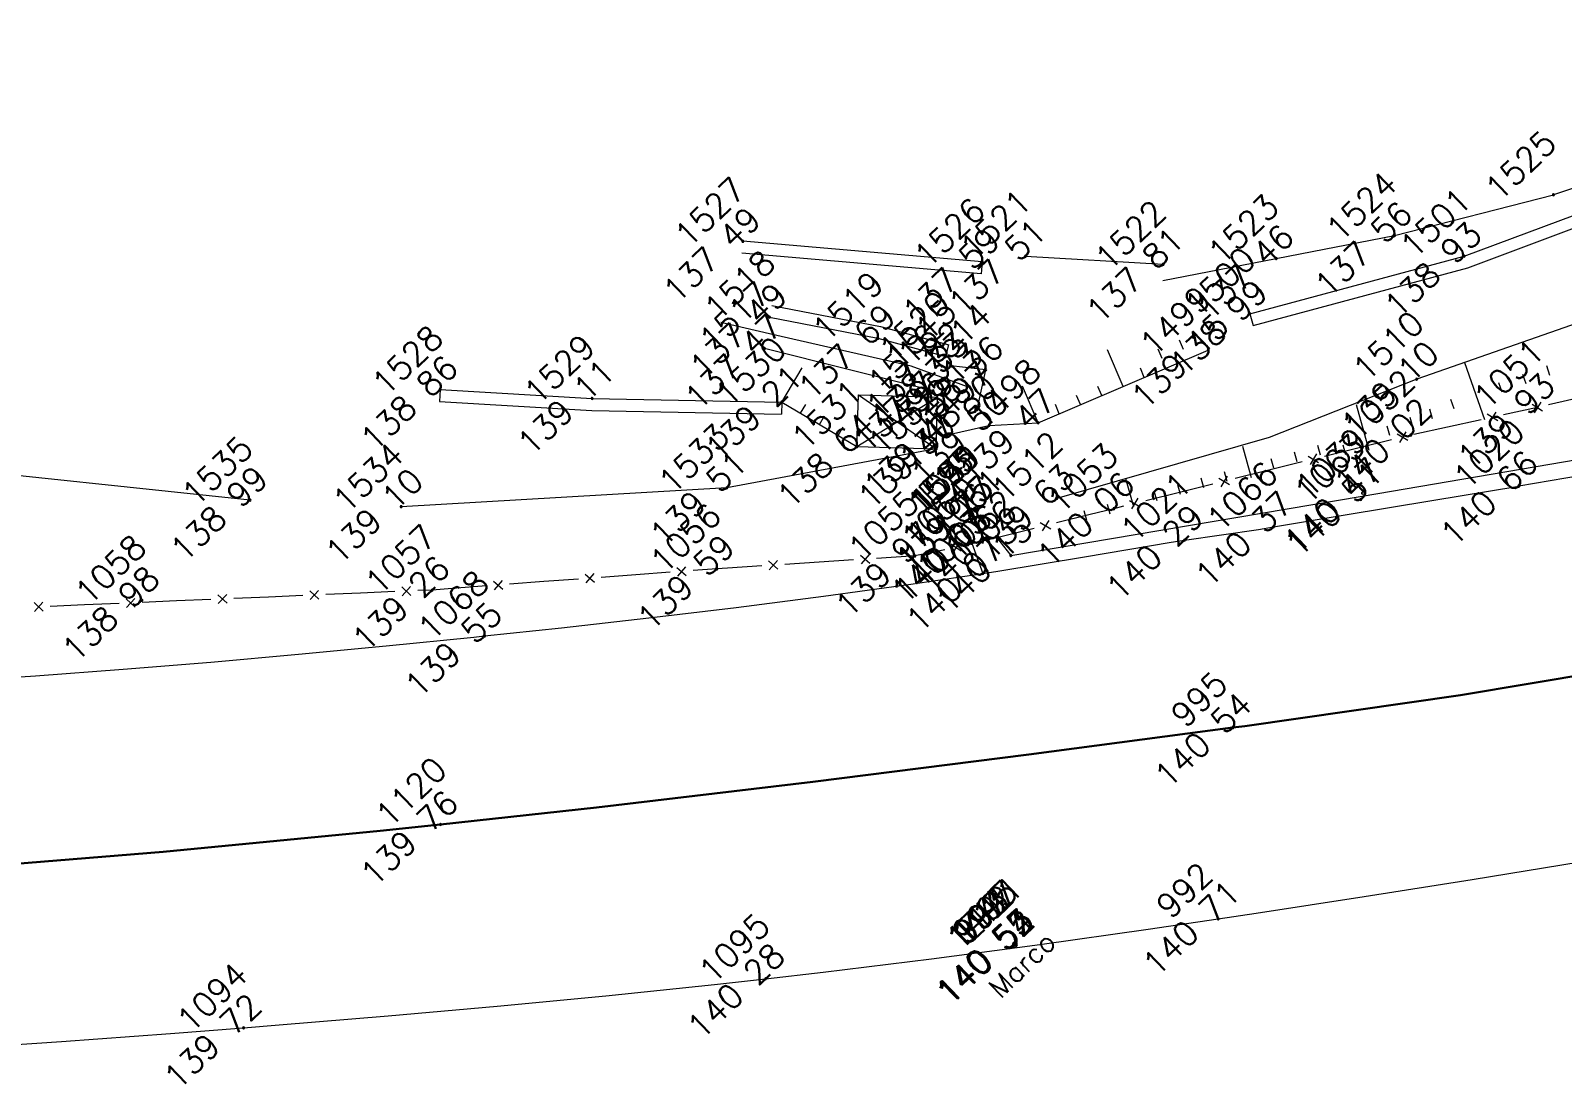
# Model space of a CAD drawing. Header units: millimetres. Extents: x -16 to 1007, y 828 to 1356.
# Drawn here: x 478.93 to 517.29, y 1052.31 to 1078.69 of the extents above; entities that cross this region are included whole.
import ezdxf
from ezdxf.enums import TextEntityAlignment as Align

# ---------------------------------------------------------------- set-up
doc = ezdxf.new("R2010")
doc.units = ezdxf.units.MM
doc.header["$LTSCALE"] = 4
for name, pattern in [('CONTINUOUS1', [0, 0, 0]), ('DASHED', [0.75, 0.5, -0.25]), ('DGN2', [8.182077, 4.091038, -4.091038]), ('DGN4', [16.364154, 8.182077, -4.091038, 0, -4.091038])]:
    doc.linetypes.add(name, pattern=pattern)
doc.layers.get('0').update_dxf_attribs({"linetype": 'CONTINUOUS1', "lineweight": 0})
for name, color, linetype, lineweight, true_color in [('1', 1, 'DASHED', 0, 0xff0000), ('19', 4, 'CONTINUOUS1', 0, 0x00ffff), ('51', 1, 'CONTINUOUS1', 0, 0xff0000), ('52', 2, 'CONTINUOUS1', 0, 0xffff00), ('53', 3, 'CONTINUOUS1', 0, 0x00ff00), ('54', 4, 'CONTINUOUS1', 0, 0x00ffff), ('55', 5, 'CONTINUOUS1', 0, 0x0000ff)]:
    doc.layers.add(name, color=color, linetype=linetype, lineweight=lineweight, true_color=true_color)
for name, color, linetype, lineweight in [('10', 7, 'CONTINUOUS1', 0), ('13', 7, 'CONTINUOUS1', 0), ('17', 7, 'CONTINUOUS1', 0), ('2', 7, 'CONTINUOUS1', 0), ('4', 7, 'CONTINUOUS1', 0)]:
    doc.layers.add(name, color=color, linetype=linetype, lineweight=lineweight)
doc.styles.get("Standard").update_dxf_attribs({"font": 'txt_____.ttf'})

msp = doc.modelspace()

# ---------------------------------------------------------------- linework, layer by layer
at = {"linetype": 'Continuous', "lineweight": 0}
for points in [[(509.464, 1071.592), (514.829, 1073.034), (521.602, 1075.563), (525.022, 1077.148)], [(502.761, 1072.892), (496.765, 1073.41)], [(497.431, 1071.509), (500.146, 1070.979), (501.844, 1070.524)], [(489.184, 1069.695), (492.992, 1069.473), (497.741, 1069.382)]]:
    msp.add_lwpolyline(points, dxfattribs=at)
at = {"layer": '1', "linetype": 'DGN2', "lineweight": 0}
for points in [[(509.542, 1071.302), (514.92, 1072.748), (521.717, 1075.286), (525.149, 1076.876)], [(502.735, 1072.593), (496.739, 1073.111)], [(497.489, 1071.804), (500.214, 1071.272), (501.922, 1070.814)], [(489.167, 1069.396), (492.98, 1069.174), (497.735, 1069.082)]]:
    msp.add_lwpolyline(points, dxfattribs=at)
at = {"layer": '1', "linetype": 'Continuous', "lineweight": 0}
for points in [[(502.761, 1072.892), (502.735, 1072.593)], [(509.464, 1071.592), (509.542, 1071.302)], [(501.844, 1070.524), (501.922, 1070.814)], [(489.184, 1069.695), (489.167, 1069.396)], [(497.741, 1069.382), (497.735, 1069.082)]]:
    msp.add_lwpolyline(points, dxfattribs=at)
at = {"layer": '10', "linetype": 'Continuous', "lineweight": 0}
for p, q in [((516.532, 1069.329), (516.795, 1069.164)), ((516.746, 1069.379), (516.581, 1069.115)), ((515.407, 1069.085), (515.669, 1068.917)), ((515.622, 1069.132), (515.454, 1068.87)), ((513.155, 1068.585), (513.421, 1068.424)), ((513.368, 1068.638), (513.208, 1068.371)), ((511.132, 1068.082), (510.972, 1067.816)), ((510.919, 1068.029), (511.185, 1067.869)), ((508.683, 1067.474), (508.949, 1067.313)), ((508.896, 1067.527), (508.736, 1067.26)), ((506.447, 1066.918), (506.713, 1066.758)), ((506.66, 1066.971), (506.5, 1066.705)), ((504.21, 1066.364), (504.477, 1066.204)), ((504.424, 1066.417), (504.263, 1066.151)), ((501.975, 1065.826), (502.235, 1065.655)), ((502.19, 1065.871), (502.02, 1065.61)), ((497.41, 1065.399), (497.643, 1065.193)), ((497.629, 1065.413), (497.424, 1065.179)), ((499.709, 1065.547), (499.942, 1065.342)), ((499.928, 1065.561), (499.723, 1065.328)), ((492.812, 1065.068), (493.048, 1064.865)), ((493.032, 1065.084), (492.829, 1064.849)), ((495.11, 1065.24), (495.346, 1065.037)), ((495.329, 1065.256), (495.126, 1065.021)), ((485.917, 1064.65), (486.146, 1064.44)), ((486.137, 1064.66), (485.927, 1064.43)), ((488.219, 1064.748), (488.448, 1064.538)), ((488.439, 1064.758), (488.229, 1064.529)), ((490.515, 1064.896), (490.75, 1064.693)), ((490.734, 1064.912), (490.531, 1064.677)), ((479.012, 1064.355), (479.241, 1064.145)), ((479.231, 1064.365), (479.021, 1064.136)), ((481.314, 1064.454), (481.543, 1064.243)), ((481.533, 1064.463), (481.323, 1064.234)), ((483.615, 1064.552), (483.845, 1064.342)), ((483.835, 1064.561), (483.625, 1064.332))]:
    msp.add_line(p, q, dxfattribs=at)
at = {"layer": '10', "color": 4, "linetype": 'Continuous', "lineweight": 0, "true_color": 0x00ffff}
msp.add_line((502.496, 1065.844), (502.776, 1065.086), dxfattribs=at)
at = {"layer": '10', "linetype": 'Continuous', "lineweight": 0}
for points in [[(503.844, 1073.034), (507.291, 1072.833)], [(484.422, 1066.924), (467.669, 1068.69), (460.847, 1069.756), (453.199, 1071.759)], [(502.634, 1069.195), (502.847, 1070.19), (501.974, 1070.285)], [(516.663, 1069.247), (515.819, 1069.063)], [(517.786, 1069.504), (516.944, 1069.311)], [(501.781, 1068.536), (502.928, 1068.794), (504.158, 1068.862)], [(515.256, 1068.94), (514.412, 1068.756)], [(514.412, 1068.756), (513.568, 1068.572)], [(501.604, 1068.207), (496.36, 1067.232), (488.203, 1066.76)], [(512.17, 1068.227), (511.331, 1068.018)], [(513.008, 1068.435), (512.17, 1068.227)], [(510.772, 1067.88), (509.934, 1067.671)], [(508.536, 1067.324), (507.698, 1067.116)], [(509.934, 1067.671), (509.095, 1067.463)], [(507.698, 1067.116), (506.859, 1066.908)], [(505.462, 1066.561), (504.623, 1066.353)], [(506.3, 1066.769), (506.059, 1066.709), (505.462, 1066.561)], [(504.064, 1066.215), (503.225, 1066.007)], [(503.225, 1066.007), (502.4, 1065.802), (502.387, 1065.799)], [(499.538, 1065.426), (498.676, 1065.37)], [(500.975, 1065.519), (500.113, 1065.463)], [(501.823, 1065.682), (501.073, 1065.525), (500.975, 1065.519)], [(494.079, 1065.053), (493.217, 1064.988)], [(494.941, 1065.117), (494.079, 1065.053)], [(496.377, 1065.222), (496.116, 1065.205), (495.515, 1065.16)], [(497.239, 1065.277), (496.377, 1065.222)], [(498.676, 1065.37), (497.814, 1065.315)], [(488.046, 1064.631), (487.183, 1064.594)], [(489.484, 1064.709), (488.979, 1064.671), (488.622, 1064.656)], [(490.345, 1064.773), (489.484, 1064.709)], [(491.781, 1064.881), (490.92, 1064.816)], [(492.643, 1064.945), (491.781, 1064.881)], [(480.277, 1064.299), (479.414, 1064.262)], [(481.14, 1064.336), (480.277, 1064.299)], [(482.579, 1064.398), (481.716, 1064.361)], [(483.442, 1064.434), (482.579, 1064.398)], [(484.881, 1064.496), (484.018, 1064.459)], [(485.744, 1064.533), (484.881, 1064.496)], [(487.183, 1064.594), (486.32, 1064.557)]]:
    msp.add_lwpolyline(points, dxfattribs=at)
at = {"layer": '10', "color": 4, "linetype": 'Continuous', "lineweight": 0, "true_color": 0x00ffff}
msp.add_lwpolyline([(502.49, 1065.846), (503.11, 1066.003), (503.474, 1065.534), (512.275, 1067.025), (520.207, 1068.374)], dxfattribs=at)
at = {"layer": '10', "linetype": 'Continuous', "lineweight": 13}
for points in [[(518.158, 1067.61), (516.198, 1067.278), (516.198, 1067.278), (516.198, 1067.278)], [(476.99, 1062.385), (479.048, 1062.522), (481.246, 1062.686), (483.442, 1062.865), (485.638, 1063.06), (487.832, 1063.27), (490.026, 1063.492), (490.296, 1063.52), (492.218, 1063.726), (494.409, 1063.972), (496.597, 1064.234), (498.783, 1064.515), (500.967, 1064.817), (502.776, 1065.086), (503.147, 1065.144), (505.321, 1065.507), (507.495, 1065.87), (507.822, 1065.921), (509.676, 1066.191), (510.055, 1066.252), (511.85, 1066.552), (514.024, 1066.915), (516.198, 1067.278), (516.198, 1067.278), (516.198, 1067.278)], [(476.965, 1053.173), (479.695, 1053.361), (482.425, 1053.562), (484.26, 1053.702), (485.154, 1053.773), (487.882, 1053.999), (490.608, 1054.243), (493.332, 1054.506), (496.055, 1054.789), (497.334, 1054.929), (498.776, 1055.095), (501.492, 1055.43), (504.205, 1055.792), (506.915, 1056.176), (508.668, 1056.434), (509.623, 1056.577), (512.329, 1056.99), (515.032, 1057.417), (517.733, 1057.859)]]:
    msp.add_lwpolyline(points, dxfattribs=at)
at = {"layer": '10', "linetype": 'DGN4', "lineweight": 30}
msp.add_lwpolyline([(476.807, 1057.665), (482.244, 1058.109), (487.676, 1058.636), (489.188, 1058.794), (493.102, 1059.223), (498.518, 1059.864), (503.928, 1060.547), (509.036, 1061.223), (509.337, 1061.264), (514.736, 1062.038), (520.116, 1062.942)], dxfattribs=at)
at = {"layer": '13', "linetype": 'Continuous', "lineweight": 0}
for points in [[(513.066, 1073.536, 1), (513.102, 1073.571, 1), (513.066, 1073.536, 1)], [(496.747, 1073.392, 1), (496.783, 1073.427, 1), (496.747, 1073.392, 1)], [(503.826, 1073.017, 1), (503.862, 1073.052, 1), (503.826, 1073.017, 1)], [(514.811, 1073.017, 1), (514.847, 1073.052, 1), (514.811, 1073.017, 1)], [(502.743, 1072.875, 1), (502.779, 1072.909, 1), (502.743, 1072.875, 1)], [(507.273, 1072.815, 1), (507.309, 1072.85, 1), (507.273, 1072.815, 1)], [(510.102, 1072.962, 1), (510.138, 1072.997, 1), (510.102, 1072.962, 1)], [(497.413, 1071.492, 1), (497.449, 1071.527, 1), (497.413, 1071.492, 1)], [(509.446, 1071.575, 1), (509.482, 1071.609, 1), (509.446, 1071.575, 1)], [(497.287, 1070.709, 1), (497.323, 1070.744, 1), (497.287, 1070.709, 1)], [(500.128, 1070.962, 1), (500.164, 1070.997, 1), (500.128, 1070.962, 1)], [(501.826, 1070.507, 1), (501.862, 1070.542, 1), (501.826, 1070.507, 1)], [(508.398, 1070.664, 1), (508.434, 1070.699, 1), (508.398, 1070.664, 1)], [(501.956, 1070.267, 1), (501.992, 1070.302, 1), (501.956, 1070.267, 1)], [(502.829, 1070.173, 1), (502.865, 1070.207, 1), (502.829, 1070.173, 1)], [(489.166, 1069.678, 1), (489.202, 1069.713, 1), (489.166, 1069.678, 1)], [(501.513, 1069.646, 1), (501.549, 1069.681, 1), (501.513, 1069.646, 1)], [(513.623, 1069.935, 1), (513.659, 1069.97, 1), (513.623, 1069.935, 1)], [(492.974, 1069.456, 1), (493.01, 1069.491, 1), (492.974, 1069.456, 1)], [(497.723, 1069.365, 1), (497.759, 1069.399, 1), (497.723, 1069.365, 1)], [(502.616, 1069.178, 1), (502.652, 1069.213, 1), (502.616, 1069.178, 1)], [(516.645, 1069.229, 1), (516.681, 1069.264, 1), (516.645, 1069.229, 1)], [(504.14, 1068.845, 1), (504.176, 1068.88, 1), (504.14, 1068.845, 1)], [(501.763, 1068.519, 1), (501.799, 1068.554, 1), (501.763, 1068.519, 1)], [(502.91, 1068.776, 1), (502.946, 1068.811, 1), (502.91, 1068.776, 1)], [(513.474, 1068.538, 1), (513.51, 1068.572, 1), (513.474, 1068.538, 1)], [(499.6, 1068.247, 1), (499.636, 1068.281, 1), (499.6, 1068.247, 1)], [(501.586, 1068.189, 1), (501.622, 1068.224, 1), (501.586, 1068.189, 1)], [(516.18, 1067.26, 1), (516.216, 1067.295, 1), (516.18, 1067.26, 1)], [(484.404, 1066.907, 1), (484.44, 1066.942, 1), (484.404, 1066.907, 1)], [(496.342, 1067.215, 1), (496.378, 1067.25, 1), (496.342, 1067.215, 1)], [(504.612, 1066.95, 1), (504.648, 1066.985, 1), (504.612, 1066.95, 1)], [(512.226, 1066.925, 1), (512.262, 1066.96, 1), (512.226, 1066.925, 1)], [(512.263, 1067.082, 1), (512.298, 1067.116, 1), (512.263, 1067.082, 1)], [(488.185, 1066.743, 1), (488.221, 1066.777, 1), (488.185, 1066.743, 1)], [(502.567, 1066.665, 1), (502.603, 1066.7, 1), (502.567, 1066.665, 1)], [(502.584, 1066.673, 1), (502.62, 1066.708, 1), (502.584, 1066.673, 1)], [(502.585, 1066.673, 1), (502.621, 1066.707, 1), (502.585, 1066.673, 1)], [(506.041, 1066.692, 1), (506.077, 1066.726, 1), (506.041, 1066.692, 1)], [(510.037, 1066.235, 1), (510.073, 1066.269, 1), (510.037, 1066.235, 1)], [(502.382, 1065.785, 1), (502.418, 1065.82, 1), (502.382, 1065.785, 1)], [(502.472, 1065.828, 1), (502.508, 1065.863, 1), (502.472, 1065.828, 1)], [(503.092, 1065.986, 1), (503.128, 1066.021, 1), (503.092, 1065.986, 1)], [(507.804, 1065.903, 1), (507.84, 1065.938, 1), (507.804, 1065.903, 1)], [(501.055, 1065.508, 1), (501.091, 1065.542, 1), (501.055, 1065.508, 1)], [(503.456, 1065.517, 1), (503.492, 1065.552, 1), (503.456, 1065.517, 1)], [(496.098, 1065.188, 1), (496.134, 1065.222, 1), (496.098, 1065.188, 1)], [(502.758, 1065.068, 1), (502.794, 1065.103, 1), (502.758, 1065.068, 1)], [(488.961, 1064.653, 1), (488.997, 1064.688, 1), (488.961, 1064.653, 1)], [(481.692, 1064.4, 1), (481.728, 1064.434, 1), (481.692, 1064.4, 1)], [(490.278, 1063.503, 1), (490.314, 1063.537, 1), (490.278, 1063.503, 1)], [(509.018, 1061.206, 1), (509.054, 1061.241, 1), (509.018, 1061.206, 1)], [(489.17, 1058.777, 1), (489.206, 1058.812, 1), (489.17, 1058.777, 1)], [(508.65, 1056.417, 1), (508.686, 1056.451, 1), (508.65, 1056.417, 1)], [(503.528, 1055.774, 1), (503.564, 1055.808, 1), (503.528, 1055.774, 1)], [(503.543, 1055.774, 1), (503.579, 1055.808, 1), (503.543, 1055.774, 1)], [(503.558, 1055.786, 1), (503.594, 1055.821, 1), (503.558, 1055.786, 1)], [(503.56, 1055.768, 1), (503.595, 1055.803, 1), (503.56, 1055.768, 1)], [(503.566, 1055.768, 1), (503.602, 1055.802, 1), (503.566, 1055.768, 1)], [(497.316, 1054.912, 1), (497.352, 1054.946, 1), (497.316, 1054.912, 1)], [(484.242, 1053.685, 1), (484.278, 1053.72, 1), (484.242, 1053.685, 1)]]:
    msp.add_lwpolyline(points, format="xyb", dxfattribs=at)
at = {"layer": '17', "linetype": 'Continuous', "lineweight": 0}
msp.add_lwpolyline([(503.534, 1055.765, 1), (503.588, 1055.817, 1), (503.534, 1055.765, 1)], format="xyb", dxfattribs=at)
at = {"layer": '19', "linetype": 'Continuous', "lineweight": 0}
for p, q in [((521.692, 1076.113), (517.065, 1074.577)), ((513.084, 1073.554), (517.065, 1074.577)), ((510.12, 1072.979), (513.084, 1073.554)), ((507.283, 1072.429), (510.12, 1072.979))]:
    msp.add_line(p, q, dxfattribs=at)
at = {"layer": '2', "color": 4, "linetype": 'Continuous', "lineweight": 0, "true_color": 0x00ffff}
for p, q in [((497.431, 1071.093), (496.214, 1071.371)), ((500.98, 1070.282), (497.431, 1071.093)), ((502.48, 1069.727), (500.98, 1070.282))]:
    msp.add_line(p, q, dxfattribs=at)
at = {"layer": '2', "linetype": 'Continuous', "lineweight": 0}
for p, q in [((499.618, 1068.264), (501.642, 1069.506)), ((499.656, 1069.563), (501.604, 1068.207))]:
    msp.add_line(p, q, dxfattribs=at)
for points in [[(499.618, 1068.264), (499.656, 1069.563)], [(499.656, 1069.563), (501.642, 1069.506)], [(501.604, 1068.207), (501.642, 1069.506)], [(499.618, 1068.264), (501.604, 1068.207)]]:
    msp.add_lwpolyline(points, dxfattribs=at)
at = {"layer": '4', "linetype": 'Continuous', "lineweight": 0}
for points in [[(530.706, 1078.689), (528.911, 1076.936), (525.581, 1074.724), (520.842, 1072.47), (513.641, 1069.953), (509.947, 1068.492), (504.63, 1066.968)], [(507.797, 1070.701), (507.698, 1070.931)], [(501.531, 1069.664), (497.305, 1070.727)], [(504.158, 1068.862), (508.416, 1070.681)], [(506.287, 1069.772), (505.894, 1070.692)], [(507.264, 1070.474), (507.166, 1070.703)], [(514.841, 1070.372), (515.341, 1068.942)], [(497.741, 1069.382), (498.253, 1070.241)], [(506.819, 1069.999), (506.721, 1070.229)], [(516.289, 1070.084), (516.371, 1069.848)], [(516.889, 1070.294), (516.971, 1070.058)], [(501.531, 1069.664), (501.642, 1069.506)], [(504.158, 1068.862), (503.765, 1069.782)], [(505.755, 1069.545), (505.657, 1069.774)], [(515.689, 1069.874), (515.771, 1069.638)], [(497.741, 1069.382), (499.618, 1068.264)], [(498.21, 1069.103), (498.338, 1069.317)], [(504.69, 1069.09), (504.592, 1069.32)], [(505.223, 1069.317), (505.124, 1069.547)], [(512.121, 1069.32), (512.442, 1068.174)], [(514.489, 1069.454), (514.571, 1069.218)], [(498.68, 1068.823), (498.807, 1069.038)], [(513.468, 1069.006), (513.536, 1068.765)], [(513.965, 1069.212), (514.032, 1068.972)], [(499.149, 1068.543), (499.277, 1068.758)], [(512.896, 1068.789), (512.963, 1068.548)], [(509.276, 1068.28), (509.497, 1067.489)], [(510.649, 1067.885), (510.581, 1068.125)], [(511.234, 1068.048), (511.167, 1068.289)], [(511.792, 1068.307), (511.859, 1068.066)], [(510.063, 1067.721), (509.996, 1067.962)], [(506.349, 1067.462), (506.545, 1066.763)], [(507.722, 1067.067), (507.655, 1067.307)], [(508.307, 1067.23), (508.24, 1067.471)], [(508.893, 1067.394), (508.825, 1067.635)], [(507.137, 1066.903), (507.069, 1067.144)], [(505.381, 1066.412), (505.313, 1066.653)], [(505.966, 1066.576), (505.899, 1066.816)]]:
    msp.add_lwpolyline(points, dxfattribs=at)
at = {"layer": '51', "linetype": 'Continuous', "lineweight": 0}
for points in [[(509.446, 1071.575, 1), (509.482, 1071.609, 1), (509.446, 1071.575, 1)], [(508.398, 1070.664, 1), (508.434, 1070.699, 1), (508.398, 1070.664, 1)], [(504.14, 1068.845, 1), (504.176, 1068.88, 1), (504.14, 1068.845, 1)], [(501.763, 1068.519, 1), (501.799, 1068.554, 1), (501.763, 1068.519, 1)], [(502.91, 1068.776, 1), (502.946, 1068.811, 1), (502.91, 1068.776, 1)], [(503.543, 1055.774, 1), (503.579, 1055.808, 1), (503.543, 1055.774, 1)], [(503.558, 1055.786, 1), (503.594, 1055.821, 1), (503.558, 1055.786, 1)]]:
    msp.add_lwpolyline(points, format="xyb", dxfattribs=at)
at = {"layer": '52', "linetype": 'Continuous', "lineweight": 0}
for points in [[(517.047, 1074.56, 1), (517.083, 1074.594, 1), (517.047, 1074.56, 1)], [(513.066, 1073.536, 1), (513.102, 1073.571, 1), (513.066, 1073.536, 1)], [(496.747, 1073.392, 1), (496.783, 1073.427, 1), (496.747, 1073.392, 1)], [(503.826, 1073.017, 1), (503.862, 1073.052, 1), (503.826, 1073.017, 1)], [(514.811, 1073.017, 1), (514.847, 1073.052, 1), (514.811, 1073.017, 1)], [(502.743, 1072.875, 1), (502.779, 1072.909, 1), (502.743, 1072.875, 1)], [(507.273, 1072.815, 1), (507.309, 1072.85, 1), (507.273, 1072.815, 1)], [(510.102, 1072.962, 1), (510.138, 1072.997, 1), (510.102, 1072.962, 1)], [(497.413, 1071.492, 1), (497.449, 1071.527, 1), (497.413, 1071.492, 1)], [(497.287, 1070.709, 1), (497.323, 1070.744, 1), (497.287, 1070.709, 1)], [(500.128, 1070.962, 1), (500.164, 1070.997, 1), (500.128, 1070.962, 1)], [(501.826, 1070.507, 1), (501.862, 1070.542, 1), (501.826, 1070.507, 1)], [(501.956, 1070.267, 1), (501.992, 1070.302, 1), (501.956, 1070.267, 1)], [(502.829, 1070.173, 1), (502.865, 1070.207, 1), (502.829, 1070.173, 1)], [(489.166, 1069.678, 1), (489.202, 1069.713, 1), (489.166, 1069.678, 1)], [(501.513, 1069.646, 1), (501.549, 1069.681, 1), (501.513, 1069.646, 1)], [(513.623, 1069.935, 1), (513.659, 1069.97, 1), (513.623, 1069.935, 1)], [(492.974, 1069.456, 1), (493.01, 1069.491, 1), (492.974, 1069.456, 1)], [(497.723, 1069.365, 1), (497.759, 1069.399, 1), (497.723, 1069.365, 1)], [(502.616, 1069.178, 1), (502.652, 1069.213, 1), (502.616, 1069.178, 1)], [(499.6, 1068.247, 1), (499.636, 1068.281, 1), (499.6, 1068.247, 1)], [(501.586, 1068.189, 1), (501.622, 1068.224, 1), (501.586, 1068.189, 1)], [(484.404, 1066.907, 1), (484.44, 1066.942, 1), (484.404, 1066.907, 1)], [(496.342, 1067.215, 1), (496.378, 1067.25, 1), (496.342, 1067.215, 1)], [(504.612, 1066.95, 1), (504.648, 1066.985, 1), (504.612, 1066.95, 1)], [(488.185, 1066.743, 1), (488.221, 1066.777, 1), (488.185, 1066.743, 1)], [(502.567, 1066.665, 1), (502.603, 1066.7, 1), (502.567, 1066.665, 1)], [(502.584, 1066.673, 1), (502.62, 1066.708, 1), (502.584, 1066.673, 1)]]:
    msp.add_lwpolyline(points, format="xyb", dxfattribs=at)
at = {"layer": '53', "linetype": 'Continuous', "lineweight": 0}
for points in [[(502.558, 1066.647, 1), (502.648, 1066.734, 1), (502.558, 1066.647, 1)], [(509.018, 1061.206, 1), (509.054, 1061.241, 1), (509.018, 1061.206, 1)], [(508.65, 1056.417, 1), (508.686, 1056.451, 1), (508.65, 1056.417, 1)], [(503.533, 1055.742, 1), (503.622, 1055.829, 1), (503.533, 1055.742, 1)], [(503.528, 1055.774, 1), (503.564, 1055.808, 1), (503.528, 1055.774, 1)], [(503.56, 1055.768, 1), (503.595, 1055.803, 1), (503.56, 1055.768, 1)]]:
    msp.add_lwpolyline(points, format="xyb", dxfattribs=at)
at = {"layer": '54', "linetype": 'Continuous', "lineweight": 0}
for points in [[(516.645, 1069.229, 1), (516.681, 1069.264, 1), (516.645, 1069.229, 1)], [(513.474, 1068.538, 1), (513.51, 1068.572, 1), (513.474, 1068.538, 1)], [(516.18, 1067.26, 1), (516.216, 1067.295, 1), (516.18, 1067.26, 1)], [(512.226, 1066.925, 1), (512.262, 1066.96, 1), (512.226, 1066.925, 1)], [(512.263, 1067.082, 1), (512.298, 1067.116, 1), (512.263, 1067.082, 1)], [(502.585, 1066.673, 1), (502.621, 1066.707, 1), (502.585, 1066.673, 1)], [(506.041, 1066.692, 1), (506.077, 1066.726, 1), (506.041, 1066.692, 1)], [(510.037, 1066.235, 1), (510.073, 1066.269, 1), (510.037, 1066.235, 1)], [(502.382, 1065.785, 1), (502.418, 1065.82, 1), (502.382, 1065.785, 1)], [(502.472, 1065.828, 1), (502.508, 1065.863, 1), (502.472, 1065.828, 1)], [(503.092, 1065.986, 1), (503.128, 1066.021, 1), (503.092, 1065.986, 1)], [(507.804, 1065.903, 1), (507.84, 1065.938, 1), (507.804, 1065.903, 1)], [(501.055, 1065.508, 1), (501.091, 1065.542, 1), (501.055, 1065.508, 1)], [(503.456, 1065.517, 1), (503.492, 1065.552, 1), (503.456, 1065.517, 1)], [(496.098, 1065.188, 1), (496.134, 1065.222, 1), (496.098, 1065.188, 1)], [(502.758, 1065.068, 1), (502.794, 1065.103, 1), (502.758, 1065.068, 1)], [(488.961, 1064.653, 1), (488.997, 1064.688, 1), (488.961, 1064.653, 1)], [(481.692, 1064.4, 1), (481.728, 1064.434, 1), (481.692, 1064.4, 1)], [(490.278, 1063.503, 1), (490.314, 1063.537, 1), (490.278, 1063.503, 1)], [(497.316, 1054.912, 1), (497.352, 1054.946, 1), (497.316, 1054.912, 1)], [(484.242, 1053.685, 1), (484.278, 1053.72, 1), (484.242, 1053.685, 1)]]:
    msp.add_lwpolyline(points, format="xyb", dxfattribs=at)
at = {"layer": '55', "linetype": 'Continuous', "lineweight": 0}
for points in [[(489.17, 1058.777, 1), (489.206, 1058.812, 1), (489.17, 1058.777, 1)], [(503.566, 1055.768, 1), (503.602, 1055.802, 1), (503.566, 1055.768, 1)]]:
    msp.add_lwpolyline(points, format="xyb", dxfattribs=at)

# ---------------------------------------------------------------- texts
at = {"layer": '13', "linetype": 'Continuous', "lineweight": 0}
for s, p in [('137 56 ', (512.659, 1073.143)), ('137 49 ', (496.34, 1072.999)), ('137 51 ', (503.49, 1072.693)), ('138 93 ', (514.403, 1072.624)), ('137 59 ', (502.336, 1072.481)), ('137 81 ', (506.938, 1072.491)), ('137 46 ', (509.695, 1072.569)), ('138 99 ', (509.038, 1071.181)), ('137 49 ', (497.006, 1071.099)), ('137 47 ', (496.879, 1070.316)), ('137 69 ', (499.721, 1070.569)), ('139 15 ', (508.063, 1070.34)), ('137 82 ', (501.419, 1070.114)), ('138 33 ', (501.549, 1069.874)), ('138 36 ', (502.421, 1069.779)), ('139 10 ', (513.324, 1069.646)), ('138 86 ', (488.759, 1069.285)), ('137 73 ', (501.105, 1069.253)), ('139 11 ', (492.688, 1069.18)), ('139 21 ', (497.388, 1069.041)), ('137 80 ', (502.245, 1068.819)), ('139 93 ', (516.238, 1068.836)), ('139 50 ', (502.539, 1068.418)), ('139 47 ', (503.733, 1068.452)), ('139 48 ', (501.356, 1068.126)), ('140 02 ', (513.139, 1068.214)), ('138 64 ', (499.193, 1067.853)), ('139 40 ', (501.215, 1067.831)), ('140 66 ', (515.809, 1066.902)), ('138 99 ', (483.997, 1066.514)), ('139 51 ', (496.007, 1066.891)), ('139 63 ', (504.205, 1066.557)), ('140 47 ', (511.891, 1066.723)), ('140 51 ', (511.926, 1066.636)), ('139 10 ', (487.886, 1066.454)), ('139 75 ', (502.16, 1066.272)), ('139 75 ', (502.177, 1066.279)), ('139 77 ', (502.178, 1066.279)), ('140 06 ', (505.706, 1066.368)), ('140 37 ', (509.666, 1065.876)), ('140 03 ', (502.047, 1065.461)), ('140 06 ', (502.136, 1065.504)), ('140 06 ', (502.756, 1065.662)), ('140 29 ', (507.433, 1065.545)), ('139 97 ', (500.648, 1065.114)), ('140 15 ', (503.157, 1065.228)), ('139 59 ', (495.691, 1064.794)), ('140 07 ', (502.422, 1064.744)), ('139 26 ', (488.554, 1064.26)), ('138 98 ', (481.285, 1064.006)), ('139 55 ', (489.87, 1063.109)), ('140 54 ', (508.646, 1060.847)), ('139 76 ', (488.763, 1058.383)), ('140 71 ', (508.35, 1056.128)), ('140 55 ', (503.157, 1055.415)), ('140 52 ', (503.172, 1055.415)), ('140 53 ', (503.187, 1055.427)), ('140 54 ', (503.188, 1055.409)), ('140 52 ', (503.194, 1055.409)), ('140 28 ', (496.945, 1054.553)), ('139 72 ', (483.835, 1053.291))]:
    msp.add_text(s, height=0.6, rotation=44, dxfattribs=at).set_placement(p, align=Align.CENTER)
at = {"layer": '17', "linetype": 'Continuous', "lineweight": 0}
msp.add_text('Marco', height=0.5, rotation=44, dxfattribs=at).set_placement((503.929, 1055.104), align=Align.CENTER)
at = {"layer": '51', "linetype": 'Continuous', "lineweight": 0}
for s, p in [('1500', (508.92, 1072.179)), ('1499', (507.801, 1071.199)), ('1497', (502.313, 1069.311)), ('1498', (503.542, 1069.38)), ('1496', (501.166, 1069.054)), ('1447', (502.946, 1056.309)), ('1495', (502.96, 1056.321))]:
    msp.add_text(s, height=0.6, rotation=44, dxfattribs=at).set_placement(p, align=Align.CENTER)
at = {"layer": '52', "linetype": 'Continuous', "lineweight": 0}
for s, p in [('1525', (516.449, 1075.095)), ('1527', (496.149, 1073.927)), ('1524', (512.468, 1074.071)), ('1521', (503.3, 1073.621)), ('1501', (514.321, 1073.656)), ('1526', (502.145, 1073.41)), ('1522', (506.675, 1073.35)), ('1523', (509.505, 1073.497)), ('1518', (496.887, 1072.096)), ('1517', (496.761, 1071.314)), ('1519', (499.603, 1071.566)), ('1520', (501.265, 1071.077)), ('1515', (501.43, 1070.872)), ('1514', (502.303, 1070.777)), ('1510', (513.133, 1070.574)), ('1528', (488.568, 1070.213)), ('1516', (500.987, 1070.251)), ('1529', (492.376, 1069.991)), ('1530', (497.161, 1069.934)), ('1513', (502.091, 1069.782)), ('1531', (499.074, 1068.851)), ('1532', (500.989, 1068.724)), ('1535', (483.807, 1067.442)), ('1533', (495.744, 1067.75)), ('1512', (504.087, 1067.555)), ('1534', (487.587, 1067.278)), ('1595', (501.969, 1067.2)), ('1541', (502.058, 1067.277))]:
    msp.add_text(s, height=0.6, rotation=44, dxfattribs=at).set_placement(p, align=Align.CENTER)
at = {"layer": '53', "linetype": 'Continuous', "lineweight": 0}
for s, p in [('E13', (502.071, 1067.289)), ('995', (508.399, 1061.721)), ('992', (508.031, 1056.931)), ('994', (502.91, 1056.288)), ('993', (502.941, 1056.283)), ('E12', (503.046, 1056.384))]:
    msp.add_text(s, height=0.6, rotation=44, dxfattribs=at).set_placement(p, align=Align.CENTER)
at = {"layer": '54', "linetype": 'Continuous', "lineweight": 0}
for s, p in [('1051', (516.155, 1069.868)), ('1052', (512.912, 1069.107)), ('1020', (515.654, 1067.865)), ('1063', (511.664, 1067.495)), ('1039', (511.701, 1067.651)), ('1059', (502.023, 1067.242)), ('1053', (505.479, 1067.261)), ('1066', (509.475, 1066.804)), ('1054', (501.82, 1066.355)), ('1060', (501.946, 1066.433)), ('1061', (502.602, 1066.625)), ('1021', (507.315, 1066.543)), ('1055', (500.493, 1066.077)), ('1062', (502.894, 1066.087)), ('1056', (495.536, 1065.757)), ('1067', (502.196, 1065.638)), ('1057', (488.399, 1065.223)), ('1058', (481.131, 1064.969)), ('1068', (489.716, 1064.072)), ('1095', (496.755, 1055.481)), ('1094', (483.68, 1054.254))]:
    msp.add_text(s, height=0.6, rotation=44, dxfattribs=at).set_placement(p, align=Align.CENTER)
at = {"layer": '55', "linetype": 'Continuous', "lineweight": 0}
for s, p in [('1120', (488.659, 1059.395)), ('1121', (503.09, 1056.42))]:
    msp.add_text(s, height=0.6, rotation=44, dxfattribs=at).set_placement(p, align=Align.CENTER)

doc.saveas('drawing.dxf')
